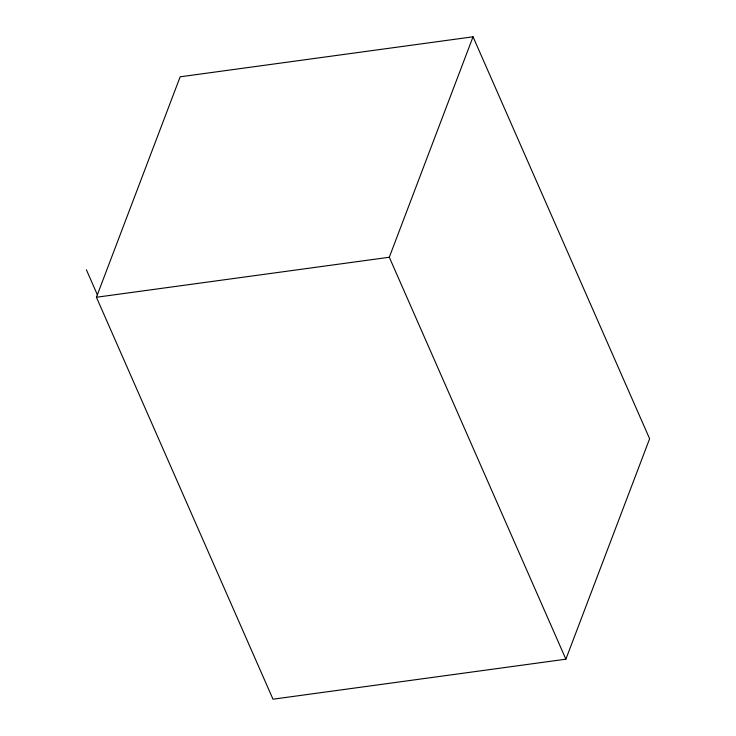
<?xml version="1.0" encoding="UTF-8"?>
<svg xmlns="http://www.w3.org/2000/svg" width="736" height="736" viewBox="0 0 736 736"><rect width="100%" height="100%" fill="white"/><g stroke="black" fill="none" stroke-linecap="round" stroke-linejoin="round"><path stroke-width="1.1" d="M96.416 297.261L180.154 76.811L473.036 36.8L649.621 438.739L565.883 659.189L273.001 699.2L96.416 297.261L389.298 257.25L473.036 36.8M389.298 257.25L565.883 659.189M86.379 269.772L97.354 294.768"/></g></svg>
